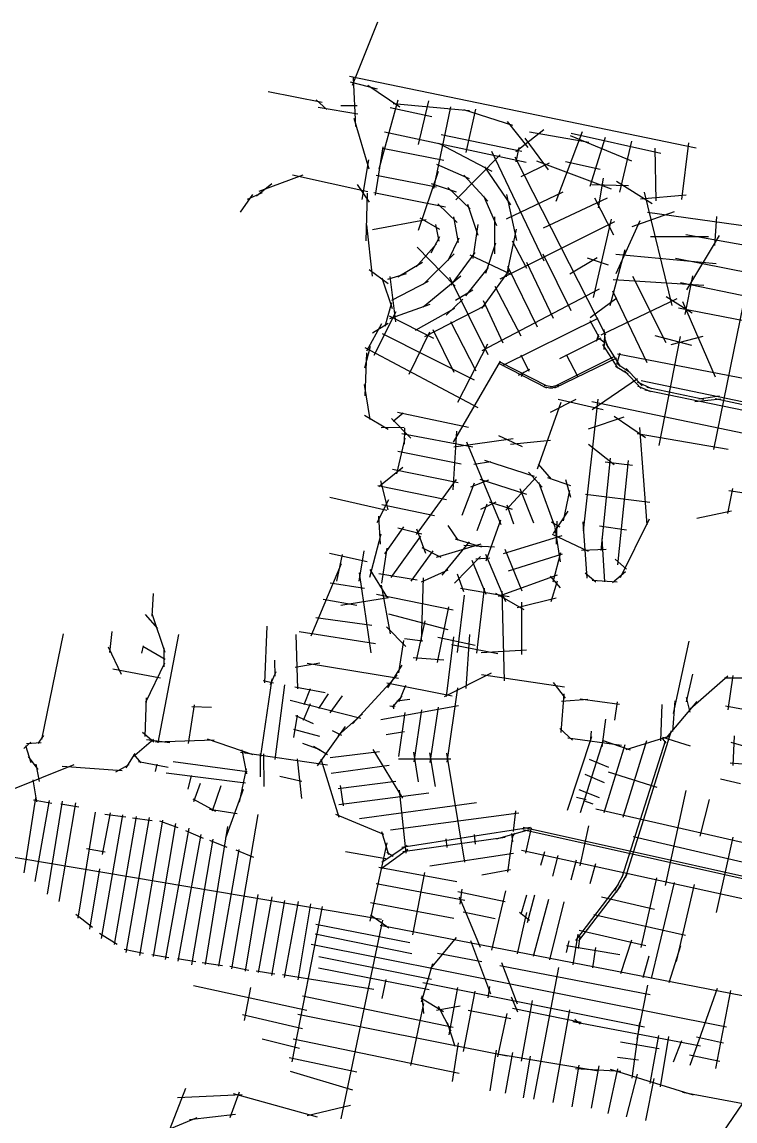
# Model space of a CAD drawing. Header units: inches. Extents: x 723427 to 759408, y 6910722 to 6968430.
# Drawn here: x 726726 to 729398, y 6939397 to 6943517 of the extents above; entities that cross this region are included whole.
import ezdxf

# ---------------------------------------------------------------- set-up
doc = ezdxf.new("R2010")
doc.units = ezdxf.units.IN
doc.header["$MEASUREMENT"] = 0

msp = doc.modelspace()

# ---------------------------------------------------------------- linework, layer by layer
for points in [[(727964.4, 6943280.3), (728059.2, 6943517.2)], [(727952.5, 6943313.9), (729251.8, 6943045.4)], [(727955.4, 6943292.7), (728056.9, 6943266.1)], [(727967.3, 6943307.5), (727975.4, 6943125.6)], [(728022.1, 6943280.2), (728142.1, 6943199.6)], [(727648.2, 6943256.6), (727850.5, 6943216)], [(727828.1, 6943225.4), (727867.7, 6943188.5)], [(727835.4, 6943197.3), (727983.9, 6943172.8)], [(727920.2, 6943203.7), (727981.2, 6943203.7)], [(728064.2, 6942966.8), (728135.6, 6943224.9)], [(728105.5, 6943196.7), (728261.4, 6943163.4)], [(728116.9, 6943212.1), (728402.9, 6943185.8)], [(728212.1, 6943058.3), (728250.7, 6943221.9)], [(728268.8, 6942892.9), (728332.6, 6943199.4)], [(728380.5, 6943189.2), (728563.5, 6943130.8)], [(728390.6, 6943028.1), (728426.3, 6943190.6)], [(727968.8, 6943156.3), (728025.8, 6942966.2)], [(728544.2, 6943144.2), (728620.9, 6943046.1)], [(728084.1, 6943105.9), (728614.6, 6942991.9)], [(728576.3, 6943031.5), (728681.7, 6943114.1)], [(728628, 6943105.7), (728849.9, 6943066.9)], [(728727.1, 6942845.4), (728826, 6943106.8)], [(728286.1, 6943062.9), (728486.7, 6942958.1)], [(728296.3, 6943095.3), (728599, 6943033.4)], [(728610.4, 6943081.6), (728697.7, 6942963)], [(728779.4, 6943092.1), (729009.7, 6942996.5)], [(728783.9, 6943100.5), (729119.3, 6943024.9)], [(728855.1, 6942902), (728911.9, 6943085.8)], [(728965.8, 6942879), (729011, 6943070.1)], [(729198.1, 6942851.7), (729224.4, 6943063.8)], [(728050.2, 6942867.6), (728079.4, 6943049.5)], [(728076.4, 6943043.8), (728305.9, 6942999.6)], [(728484.9, 6943032.3), (728680.8, 6942621.3)], [(728577, 6942992.4), (728588.2, 6943046.8)], [(729097.2, 6943043.8), (729100.4, 6942846.5)], [(728000.6, 6942851.9), (728025.8, 6942999.8)], [(728279.5, 6942983.7), (728401.8, 6942930.5)], [(728351.8, 6942850.5), (728517.6, 6943019.5)], [(728572.7, 6943011.1), (728912, 6942343.8)], [(728596.2, 6942937.8), (728701.9, 6942988.8)], [(728653.5, 6942996.6), (728933.2, 6942891.6)], [(728762.5, 6942994.7), (728892.9, 6942965.4)], [(727614, 6942883), (727779.1, 6942944.4)], [(727739.1, 6942944.4), (728022.1, 6942881.5)], [(728052.8, 6942943.4), (728279.3, 6942899.6)], [(728212, 6942737.1), (728286.3, 6942958.1)], [(728381, 6942943), (728470.9, 6942844.9)], [(728458.4, 6942974.7), (728556.7, 6942832.2)], [(727605.1, 6942865.2), (727661.4, 6942911.8)], [(727982.1, 6942907.4), (728027.3, 6942842.3)], [(728258.5, 6942911.2), (728352.6, 6942880.4)], [(728321.8, 6942897), (728405.1, 6942816.4)], [(728860.7, 6942908.4), (728998.4, 6942904.2)], [(728885.8, 6942820.8), (728904.4, 6942931.3)], [(728953.2, 6942919.9), (729087.7, 6942837)], [(727545.1, 6942803.9), (727591, 6942870.4)], [(727570.3, 6942853.4), (727627.3, 6942877.8)], [(728016.1, 6942696.9), (728019.9, 6942874.9)], [(728044, 6942877.4), (728312.7, 6942824.2)], [(728455.1, 6942865.7), (728503.5, 6942754.7)], [(728540.9, 6942870.5), (728579.2, 6942698.4)], [(728541.8, 6942778.9), (728753.1, 6942880.8)], [(728680.5, 6942744.9), (728920.4, 6942858.1)], [(728871.1, 6942858.1), (728941.8, 6942719.6)], [(729043.6, 6942854.3), (729215, 6942869)], [(729057.3, 6942879.5), (729161.4, 6942454)], [(728284.6, 6942835.9), (728356.6, 6942765.2)], [(728395.1, 6942834.7), (728434.3, 6942717.9)], [(728039.1, 6942739.7), (728240.6, 6942776.5)], [(728216.1, 6942782.8), (728290.2, 6942740.4)], [(728342.5, 6942786.2), (728360.1, 6942690)], [(728496, 6942787.1), (728496.8, 6942648.3)], [(728866.9, 6942484.7), (728934.4, 6942778.4)], [(728952.6, 6942573.7), (729041.6, 6942773.5)], [(729012.1, 6942750.4), (729170.9, 6942807.1)], [(729070, 6942803.9), (729509.4, 6942743)], [(729321.5, 6942679), (729330, 6942788.2)], [(728016.9, 6942756.8), (728037.6, 6942564.9)], [(728275.2, 6942757.9), (728287.7, 6942695.5)], [(728416.8, 6942630.6), (728435.1, 6942758.6)], [(728517.9, 6942554.3), (728947, 6942769.7)], [(728540.9, 6942561.5), (728579.2, 6942740)], [(729317.9, 6941914.3), (729491.3, 6942765.2)], [(728259.4, 6942651.5), (728291.9, 6942713)], [(728323.3, 6942622.8), (728363.7, 6942707.6)], [(728563, 6942697.3), (728615.7, 6942594.1)], [(729081.5, 6942713.6), (729298, 6942713.6)], [(729213.9, 6942721), (729485.2, 6942671.6)], [(729217.4, 6942513.5), (729339.4, 6942716.8)], [(728202.8, 6942599.1), (728278.5, 6942685.6)], [(728206.9, 6942672.9), (728348.5, 6942527.4)], [(728334.3, 6942530.5), (728424.3, 6942653.1)], [(728463.4, 6942575.5), (728501.8, 6942689.8)], [(728930.1, 6942454), (728986.4, 6942663.7)], [(728134.5, 6942561.7), (728226.1, 6942617.4)], [(728230.7, 6942534.8), (728345.5, 6942648.2)], [(728404.2, 6942644.6), (728558.2, 6942571.4)], [(728615.7, 6942617.4), (728716.1, 6942406.5)], [(728677.9, 6942648.3), (728782.9, 6942435.2)], [(728778.4, 6942572.7), (728881.7, 6942634.6)], [(728843.2, 6942633.6), (728922.1, 6942606.4)], [(728951.1, 6942647.1), (729326.4, 6942611.4)], [(729174, 6942631.4), (729458.9, 6942575.7)], [(728026.5, 6942589.3), (728097.6, 6942536.8)], [(728096.2, 6942553.4), (728167, 6942574.2)], [(728388.5, 6942490.8), (728474.2, 6942596.3)], [(728448.5, 6942443.5), (728552.6, 6942587.3)], [(728544.7, 6942602.1), (728656.2, 6942373.9)], [(728074.7, 6942557.5), (728112.5, 6942443.3)], [(728103.7, 6942563.4), (728125.3, 6942393.3)], [(728111.9, 6942474), (728249.4, 6942545.9)], [(728229.4, 6942449), (728370.1, 6942565.4)], [(728327.7, 6942560.3), (728471.7, 6942271)], [(728497.2, 6942526.9), (728595.1, 6942340.1)], [(728940.6, 6942551.6), (729281.2, 6942530.6)], [(729012.9, 6942564), (729138.1, 6942315.2)], [(729192.9, 6942540), (729458.9, 6942485.5)], [(729211.1, 6942421.1), (729239.4, 6942566)], [(728350.2, 6942474.1), (728415.1, 6942513.2)], [(728450.2, 6942285.1), (728890.4, 6942517.3)], [(728938.3, 6942509.4), (729066.6, 6942240.7)], [(729139.6, 6942488.3), (729237.3, 6942426.4)], [(728087.3, 6942376.7), (728111.7, 6942465.5)], [(728104.5, 6942405), (728255.2, 6942459.8)], [(728200.8, 6942361.4), (728347.4, 6942444.9)], [(728235.3, 6942338.4), (728464.4, 6942455.1)], [(728314.8, 6942417.6), (728377.8, 6942477.5)], [(728453.7, 6942473), (728527.1, 6942314.3)], [(728855.4, 6942409.9), (728954.3, 6942483.4)], [(728895.8, 6942344.1), (729181.2, 6942481.1)], [(729185.8, 6942445.3), (729727.3, 6942340.3)], [(729200.4, 6942469.4), (729323.1, 6942187.4)], [(728045, 6942268.7), (728128, 6942432.2)], [(728101.5, 6942415.4), (728268.2, 6942331.8)], [(728526.1, 6942229.1), (728884.3, 6942406.9)], [(728017.6, 6942285), (728074.7, 6942387.1)], [(728039.1, 6942351.6), (728097.6, 6942387.8)], [(728265.9, 6942364), (728344.5, 6942204.9)], [(728331.9, 6942394.3), (728426.7, 6942209.4)], [(728853.9, 6942397.9), (728887.2, 6942337.1)], [(728906.4, 6942364.7), (728911, 6942321.1)], [(728075.6, 6942349.9), (728420.7, 6942175.4)], [(728177.1, 6942197.5), (728254.1, 6942355.1)], [(728740.6, 6942255.6), (728895.7, 6942333.1)], [(728878.5, 6942321.2), (728887, 6942346.3)], [(728886.7, 6942332.8), (728910.8, 6942314.6)], [(728907, 6942289.5), (728910, 6942344.6)], [(728909.6, 6942327.9), (728922.4, 6942296)], [(729097, 6942341.4), (729234.8, 6942305.7)], [(729112.9, 6941928.9), (729193.8, 6942338.3)], [(729158, 6942307.8), (729278.9, 6942339.3)], [(728010.4, 6942297.4), (728434.2, 6942071.5)], [(728010.8, 6942220.2), (728031.7, 6942301.6)], [(728359.6, 6942092.3), (728471.2, 6942310.5)], [(728901.1, 6942307.9), (728957, 6942220.2)], [(728913.7, 6942312.2), (728967.3, 6942225.8)], [(728011.3, 6942115.3), (728018, 6942277.5)], [(728342.4, 6941942.2), (728519.4, 6942246.2)], [(728511.2, 6942238.6), (728691.7, 6942146)], [(728514.4, 6942244.7), (728692.2, 6942152.9)], [(728595.1, 6942269.1), (728625, 6942207.9)], [(728722.1, 6942145.5), (728954.4, 6942257.9)], [(728722.4, 6942152.4), (728947.8, 6942263.8)], [(728764.7, 6942271.2), (728807.3, 6942189.7)], [(728954.6, 6942235), (728967.2, 6942276.9)], [(728957.7, 6942272.6), (729680.7, 6942133.1)], [(728586.9, 6942192.9), (728628.5, 6942215.1)], [(728597.5, 6942188.6), (728606.8, 6942205.8)], [(728949.7, 6942227), (728997, 6942198.1)], [(728958.7, 6942234.9), (729003.7, 6942204.8)], [(728983, 6942208.8), (729046, 6942143)], [(728989.3, 6942217.7), (729049.8, 6942153.2)], [(728007.5, 6942157.6), (728029.1, 6942026.6)], [(728682.2, 6942156.3), (728712.9, 6942150.3)], [(728704.7, 6942149.7), (728736.9, 6942157.4)], [(728862.5, 6942064.7), (729032.3, 6942180.9)], [(729030.8, 6942168.8), (729084.3, 6942143.2)], [(729046.5, 6942173.3), (729683.4, 6942040.8)], [(728680.8, 6942149.7), (728713.1, 6942144.7)], [(728704.1, 6942143.9), (728736.4, 6942150.3)], [(729031.9, 6942153.6), (729081.2, 6942131.8)], [(729059.1, 6942138.1), (729641.9, 6942018.3)], [(729067.4, 6942148.5), (729280.4, 6942103.3)], [(729262.1, 6942104.7), (729340, 6942115.7)], [(728657.5, 6941841.6), (728745.8, 6942091.4)], [(728706.2, 6942054.3), (728801.8, 6942102.6)], [(728734.6, 6942102.6), (728903.8, 6942064.8)], [(728829.3, 6941609.7), (728884.6, 6942102.6)], [(728860.5, 6942094.8), (729430.4, 6941976.2)], [(729246.6, 6942094.7), (729344.9, 6942104.3)], [(729322.9, 6942106), (729676.2, 6942030)], [(728009.3, 6942043.4), (728097.9, 6941991.2)], [(728117.2, 6942020.9), (728154.2, 6942052)], [(728132.4, 6942053.9), (728399.5, 6941997.8)], [(728848.6, 6941991.5), (728982.4, 6942036.6)], [(728944.8, 6942039.1), (729062.8, 6941959.7)], [(728071.4, 6941996.9), (728157.6, 6941998.3)], [(728110.6, 6942030.8), (728183.3, 6941956.9)], [(728158.7, 6941934.8), (728160, 6941994.2)], [(729039.3, 6941996.5), (729067.8, 6941632.5)], [(728130.9, 6941823.9), (728162, 6941957.2)], [(728149.6, 6941974.7), (728414.7, 6941924.6)], [(728341.2, 6941763.6), (728355.1, 6941983.8)], [(728343.9, 6941924.6), (728566.7, 6941955.6)], [(728511.8, 6941966.8), (728599.8, 6941925.9)], [(728556.1, 6941935.1), (728706.2, 6941949)], [(729030.4, 6941974.4), (729371.7, 6941916.2)], [(728134.3, 6941908.6), (728370.9, 6941860.4)], [(728391.5, 6941943.4), (728519.8, 6941632.9)], [(728848.1, 6941935), (728944.9, 6941857.7)], [(728418.6, 6941860.1), (728482.9, 6941869)], [(728459.4, 6941874.3), (728645.1, 6941814.2)], [(728896.2, 6941535.8), (728931.3, 6941882.2)], [(728910.9, 6941868.1), (729013.4, 6941856.1)], [(728959, 6941482.4), (728998.8, 6941872.8)], [(728063.4, 6941775.3), (728152.7, 6941848.3)], [(728114.4, 6941840.8), (728359.7, 6941790.7)], [(728624.2, 6941829.3), (728675.1, 6941772.7)], [(728660.5, 6941860.1), (728708.1, 6941803.7)], [(728068.7, 6941796.8), (728096.5, 6941688.8)], [(728204.3, 6941596.3), (728353.7, 6941801.9)], [(728375.6, 6941668.2), (728421.7, 6941789.4)], [(728407.6, 6941774.2), (728475.1, 6941801.4)], [(728441, 6941803.5), (728616.8, 6941747.6)], [(728538.9, 6941687), (728653.5, 6941812.3)], [(728661, 6941792.5), (728722.7, 6941624.6)], [(728694.5, 6941809.9), (728780.8, 6941779.1)], [(728763, 6941802.1), (728780.8, 6941735.7)], [(728059.5, 6941779.2), (728316, 6941727)], [(728591.7, 6941768.5), (728642.5, 6941640)], [(728755.2, 6941647.2), (728778.2, 6941761.3)], [(728836.9, 6941746.9), (729078.7, 6941716.8)], [(729370.7, 6941674), (729389.7, 6941768.1)], [(729373.9, 6941760.9), (730212.2, 6941632.2)], [(727879.5, 6941735.3), (728093, 6941687.1)], [(728056.5, 6941640.8), (728100, 6941726.5)], [(728074.7, 6941708.6), (728271, 6941667.6)], [(728431.3, 6941610.5), (728469, 6941710.8)], [(728445.4, 6941691), (728503, 6941718.1)], [(728476.3, 6941718.1), (728562.1, 6941691)], [(728542.2, 6941707.2), (728567.3, 6941636.1)], [(728061.8, 6941664.8), (728068.3, 6941559.7)], [(728717.5, 6941600.2), (728773, 6941683.3)], [(729254.5, 6941657.5), (729384.6, 6941685.2)], [(728085.9, 6941523), (728157.1, 6941625.2)], [(728134.7, 6941621.1), (728224.1, 6941598.7)], [(728321.3, 6941629.1), (728358.4, 6941574.7)], [(728465.6, 6941497.2), (728519.5, 6941650.5)], [(728708.1, 6941643.4), (728741, 6941625.1)], [(728723, 6941621.9), (728742.2, 6941493.2)], [(728728.5, 6941559.9), (728731.1, 6941646.2)], [(728828, 6941643.8), (728842.7, 6941431.6)], [(728890.3, 6941628.1), (728991.5, 6941613.9)], [(728968.4, 6941434.5), (729076.8, 6941654.8)], [(728029.4, 6941436.1), (728071.2, 6941598.5)], [(728108.9, 6941434.9), (728220.6, 6941589.9)], [(728204.7, 6941616.9), (728237.6, 6941525.4)], [(728348.5, 6941580), (728447.3, 6941550.2)], [(728530.6, 6941525.1), (728749.8, 6941592)], [(728712.3, 6941596.5), (728847.9, 6941533.5)], [(728898.3, 6941580.5), (728908.2, 6941417.9)], [(728074.2, 6941413.2), (728094.8, 6941544.7)], [(728223.5, 6941547.1), (728295.3, 6941510.7)], [(728278.8, 6941510.7), (728447, 6941560.6)], [(728300, 6941444), (728402.8, 6941568.1)], [(728381.8, 6941556.1), (728496.5, 6941550.2)], [(728534.8, 6941541.3), (728599, 6941384.5)], [(728821.8, 6941536.7), (728914.4, 6941541.4)], [(727878.7, 6941525.8), (728019.2, 6941495.1)], [(727906, 6941421.3), (727926.6, 6941520.3)], [(727989.1, 6941421.4), (728008.6, 6941534.1)], [(728183.5, 6941421.2), (728266.4, 6941535.1)], [(728347.1, 6941413.6), (728443.3, 6941513.3)], [(728412, 6941500), (728463.4, 6941372)], [(728426.1, 6941504.4), (728479, 6941508.9)], [(728462.6, 6941522.3), (728537.2, 6941345.2)], [(728548.3, 6941459.5), (728750.7, 6941522.8)], [(728716.6, 6941417.8), (728745.2, 6941527.8)], [(728948, 6941503.8), (728990.9, 6941466.2)], [(727809.1, 6941216.4), (727922.5, 6941486.7)], [(728028.9, 6941464.3), (728095.3, 6941356.6)], [(728222.3, 6941418.3), (728322.5, 6941462.8)], [(728938.5, 6941416.2), (728987.2, 6941457)], [(727881.2, 6941414.8), (728008.7, 6941394.2)], [(727989.1, 6941452.1), (728032.4, 6941151.8)], [(728062.4, 6941450), (728206.5, 6941425.9)], [(728222.9, 6941194.6), (728230.7, 6941433)], [(728356.1, 6941448.6), (728379.9, 6941382.4)], [(728511, 6941364.1), (728732.1, 6941445.1)], [(728704.8, 6941439.7), (728742.1, 6941396.5)], [(728709.3, 6941344.4), (728732.4, 6941421.8)], [(728836.4, 6941452), (728876.3, 6941418.3)], [(728862.7, 6941424.1), (728955.8, 6941418.8)], [(727213.8, 6941289.1), (727218.3, 6941374.3)], [(728071.9, 6941406.3), (728105.5, 6941222.9)], [(728369.5, 6941394.3), (728551.3, 6941363)], [(728430.6, 6941150.8), (728458.5, 6941395.2)], [(728499.9, 6941376.4), (728606.5, 6941314.7)], [(728523.8, 6941384), (728532.1, 6941047.5)], [(727854, 6941353.2), (727980.9, 6941330.8)], [(727920.1, 6941331.4), (728099.6, 6941360.3)], [(728053.6, 6941371.9), (728341.1, 6941313.8)], [(728357.8, 6941153.6), (728383.8, 6941368)], [(728581.1, 6941322.1), (728727.9, 6941358.6)], [(728599.4, 6941146.6), (728599.4, 6941341.7)], [(727187.2, 6941296.1), (727233.1, 6941243.3)], [(727212, 6941299.4), (727261.2, 6941155.2)], [(728099.1, 6941297.9), (728321.5, 6941239.2)], [(728283.2, 6941116.4), (728324.7, 6941324.6)], [(727635.5, 6941039.2), (727644.8, 6941252.6)], [(727826.8, 6941284.2), (728036.4, 6941255.4)], [(728091.9, 6941250.1), (728164, 6941176.4)], [(728203.9, 6941123.2), (728236.5, 6941272)], [(729200.9, 6939131.1), (730650.7, 6941259.5)], [(726800.6, 6940826.8), (726881, 6941223.1)], [(727054.4, 6941154.1), (727064.1, 6941232.5)], [(727236, 6940814.9), (727313.8, 6941221.3)], [(727752.3, 6941220.8), (727757.6, 6941017.4)], [(727764.5, 6941232.5), (728050.8, 6941187.4)], [(728284.3, 6941211.5), (728424.4, 6941181.4)], [(728315.9, 6940989), (728343.5, 6941212.7)], [(728390.5, 6941018.4), (728403.9, 6941221.4)], [(727049.2, 6941174.3), (727097.7, 6941072.8)], [(727175, 6941151.3), (727181.7, 6941178.3)], [(727178.3, 6941177.2), (727262, 6941128.8)], [(727258.1, 6941099.4), (727258.3, 6941170.6)], [(728138, 6941077.6), (728156.3, 6941198.2)], [(728159.3, 6941205.5), (728228.1, 6941197.6)], [(728334.7, 6941183.5), (728508.9, 6941150)], [(729167.4, 6940925.4), (729225.4, 6941195.8)], [(728191.3, 6941134.8), (728306.2, 6941125.8)], [(728445.9, 6941153.2), (728616.4, 6941163.1)], [(727066.3, 6941092.2), (727245, 6941057.9)], [(727190.1, 6940967), (727261.5, 6941115.1)], [(727671.6, 6941124.7), (727673.3, 6941064.3)], [(727749.4, 6941098.5), (727842.1, 6941115)], [(727794.8, 6941113.8), (728136.1, 6941057.2)], [(728096.1, 6941020.7), (728149.9, 6941105.9)], [(727619.5, 6940756.9), (727663.2, 6941055.1)], [(727629.6, 6941048.4), (727668.3, 6941039.2)], [(727657.4, 6941033.3), (727678.4, 6941082)], [(727964.8, 6940886), (728131.5, 6941069)], [(728309.3, 6940989), (728485.3, 6941077)], [(728447.2, 6941071.4), (728758.5, 6941025)], [(729215.5, 6940968.7), (729239.6, 6941071.9)], [(729229, 6940942.3), (729371.3, 6941066)], [(729357.8, 6941059), (729450.7, 6941059)], [(729371.5, 6940938.7), (729390.3, 6941067)], [(727675, 6940751.8), (727711.2, 6941031.7)], [(727748.2, 6941024.2), (727861.6, 6941003)], [(727783.6, 6940958), (727806.6, 6941018.1)], [(728092.8, 6941039.3), (728337.7, 6940990.7)], [(728139.4, 6940969.6), (728163.6, 6941030.9)], [(728319.5, 6940742.3), (728359.4, 6941020.8)], [(728715.6, 6941040.5), (728761.6, 6940982.9)], [(727187.9, 6940838.7), (727192.3, 6940983.9)], [(727730.5, 6940975), (727995.6, 6940907.2)], [(727780.1, 6940900.2), (727806.6, 6940962.1)], [(727838.5, 6940943.2), (727874.5, 6940998)], [(727880.4, 6940927.3), (727926.5, 6940991.6)], [(728114.6, 6940949.1), (728150.4, 6940989.6)], [(728130.7, 6940972), (728178.6, 6940979.1)], [(728746.1, 6940853.8), (728757.3, 6940998.8)], [(728747.3, 6940971), (728846.3, 6940978.8)], [(728817.1, 6940979.9), (728965.2, 6940959.3)], [(728947.6, 6940899.8), (728957.4, 6940968.3)], [(729141.2, 6940833.5), (729255.5, 6940970.4)], [(729165.2, 6940857.7), (729173.1, 6940972.1)], [(729214.8, 6940984.3), (729228.7, 6940930.4)], [(727350, 6940812.5), (727371.8, 6940956.9)], [(727361.7, 6940951), (727435.7, 6940948.5)], [(727744.6, 6940835.3), (727758.8, 6940919)], [(727910.5, 6940842.9), (728001.4, 6940923.1)], [(728070.8, 6940901.7), (728361, 6940955.4)], [(728103.8, 6940953.9), (728124.4, 6940951.7)], [(728119.6, 6940942), (728119.9, 6940959.9)], [(728137.4, 6940763.6), (728161.9, 6940928.8)], [(728195.4, 6940743.8), (728224.7, 6940938.7)], [(728255.6, 6940741.3), (728287, 6940948.8)], [(729119.6, 6940822.9), (729124.9, 6940958.9)], [(729361.9, 6940953.6), (729429, 6940941.3)], [(727751.1, 6940917.9), (727817.3, 6940887.2)], [(728900, 6940800), (728913.8, 6940904.1)], [(726786, 6940811.8), (726807.7, 6940842.6)], [(727177.1, 6940854.8), (727219.7, 6940818.2)], [(727743.5, 6940866), (727840.3, 6940839.4)], [(727832.6, 6940728.4), (727937.7, 6940876)], [(727888.7, 6940861), (727922.9, 6940843.4)], [(728090.6, 6940846), (728159.4, 6940857)], [(728741.1, 6940868.3), (728788.4, 6940825.2)], [(728769.5, 6940562), (728861.2, 6940838.9)], [(728855.8, 6940816.8), (728860, 6940858.1)], [(728987.3, 6940309), (729159.9, 6940860.8)], [(728990, 6940789.8), (729150.7, 6940839.4)], [(729390.2, 6940730.4), (729395.6, 6940840.5)], [(726733.1, 6940793.1), (726758.9, 6940817.2)], [(726738.9, 6940804.8), (726758.5, 6940741.4)], [(726742.3, 6940812.7), (726798.1, 6940815.6)], [(727139.8, 6940760.8), (727218.2, 6940828.7)], [(727192.8, 6940827.2), (727279.5, 6940816)], [(727226.4, 6940818.2), (727446.1, 6940825.7)], [(727419.5, 6940830.2), (727590.6, 6940770.6)], [(727776.7, 6940813.1), (727842.4, 6940790)], [(727818.5, 6940801.9), (727870.1, 6940770.6)], [(728771, 6940833.1), (728972, 6940806.7)], [(728818.9, 6940553.7), (728904.8, 6940824.7)], [(728899.8, 6940824.6), (729004.4, 6940788.5)], [(728907.4, 6940553.6), (728986, 6940809.2)], [(728974.9, 6940310.8), (729137.2, 6940822.5)], [(728978.4, 6940536.3), (729067.5, 6940823.6)], [(729123.9, 6940833.5), (729138.2, 6940813.9)], [(729125.3, 6940835.8), (729229.6, 6940804.2)], [(729382.2, 6940817.2), (729472.9, 6940791.7)], [(726748.9, 6940763), (726785.6, 6940715.5)], [(727115.9, 6940721.2), (727149.5, 6940774.9)], [(727143.7, 6940772.3), (727171.1, 6940739.6)], [(727544.3, 6940779.4), (727870, 6940732.2)], [(727550.1, 6940788.4), (727567.1, 6940698.2)], [(727618.2, 6940774.3), (727618.5, 6940687.2)], [(727630.4, 6940773.5), (727632.5, 6940651.2)], [(727757, 6940755.3), (727772.8, 6940606.3)], [(727845, 6940754.4), (727912.5, 6940536.1)], [(727881.1, 6940759.6), (728064.9, 6940782.4)], [(728040.2, 6940789.8), (728151.4, 6940606.9)], [(728136.9, 6940755.4), (728332.3, 6940754.9)], [(728193.3, 6940780), (728210.3, 6940668.9)], [(728252.9, 6940777.9), (728273.7, 6940650.6)], [(728316.3, 6940776.6), (728384.5, 6940367.3)], [(726678.5, 6940635.9), (726921.3, 6940733.6)], [(726778.1, 6940734.3), (726790.6, 6940669.3)], [(726876.8, 6940727.2), (727100.9, 6940711.5)], [(727077.8, 6940705.6), (727127.8, 6940733.2)], [(727162.7, 6940745), (727273.4, 6940724)], [(727225.5, 6940707.9), (727232, 6940735.4)], [(727292, 6940744.3), (727569.6, 6940707.3)], [(727540.6, 6940592), (727567.6, 6940717.3)], [(727884.9, 6940701.3), (728101.6, 6940730.8)], [(728850.5, 6940753.6), (728923.2, 6940723.7)], [(729379.7, 6940740.4), (729441.5, 6940734.9)], [(726766.9, 6940676.1), (726780.1, 6940593.9)], [(727266.2, 6940702.4), (727563.3, 6940664.5)], [(727348.8, 6940641.3), (727360.6, 6940692.9)], [(727692.1, 6940690.2), (727774.9, 6940671.6)], [(728834.3, 6940697.3), (728907.1, 6940666.6)], [(728922.7, 6940705.8), (729104.9, 6940648.3)], [(729343.2, 6940679.4), (729418.2, 6940662.4)], [(727370.1, 6940594.3), (727394.8, 6940663.1)], [(727439.1, 6940559.5), (727472.3, 6940654.5)], [(727489.4, 6940458.3), (727556, 6940641.4)], [(727911.1, 6940643.9), (728126.3, 6940670.8)], [(727917.9, 6940655.1), (727928.7, 6940578.1)], [(728139.1, 6940637.5), (728163.7, 6940401.7)], [(728812.9, 6940639.9), (728889.1, 6940610.3)], [(729137.5, 6940279.9), (729214.8, 6940635.6)], [(726733.7, 6940327), (726778.2, 6940608.6)], [(726769.3, 6940600.9), (726838.1, 6940588.2)], [(726775.3, 6940294.4), (726828.3, 6940599.1)], [(726821.7, 6940248.1), (726877.6, 6940596.4)], [(726865.2, 6940219.8), (726927.7, 6940589.7)], [(727366.5, 6940604.5), (727450.5, 6940558.1)], [(727912.6, 6940584.1), (728249.9, 6940627.4)], [(727990.4, 6940530.7), (728428.5, 6940591.1)], [(728803.9, 6940611), (728839.5, 6940602)], [(728830.2, 6940599), (728864.7, 6940585.9)], [(729266.9, 6940464.7), (729302.1, 6940602.1)], [(726871, 6940586.3), (726939.4, 6940575.2)], [(726935.8, 6940157.8), (727001, 6940554.6)], [(727027.6, 6940395.8), (727057.1, 6940552.2)], [(727428.2, 6940565.6), (727532.1, 6940550)], [(728106.6, 6940489), (728587.4, 6940552.6)], [(728567.2, 6940482.8), (728576.7, 6940560.1)], [(728876.7, 6940567.9), (729621.2, 6940398)], [(727024.2, 6940081.6), (727104, 6940545.2)], [(727036.1, 6940547.2), (727114.8, 6940537.6)], [(727072.1, 6940059.2), (727155.1, 6940538.8)], [(727115.7, 6940028.4), (727203, 6940534.5)], [(727139.3, 6940533.4), (727213.8, 6940523.8)], [(727166.9, 6940017.7), (727254.1, 6940524.9)], [(727219, 6940013.4), (727302.1, 6940512.3)], [(727241.4, 6940522.8), (727309.5, 6940497.3)], [(727512.3, 6939967.9), (727610.7, 6940546.1)], [(727900.1, 6940546.9), (728080.6, 6940472)], [(727263.7, 6940002.7), (727352.1, 6940495.3)], [(727311.6, 6939996.3), (727396.8, 6940470.6)], [(727338.3, 6940486.7), (727405.3, 6940458)], [(727413.7, 6939983.5), (727497.3, 6940501.5)], [(728072.6, 6940483), (728098.6, 6940396.7)], [(728149.4, 6940423.2), (728631.6, 6940498.6)], [(728420.2, 6940471.5), (728424, 6940434.4)], [(728503.7, 6940454.8), (728627, 6940489.7)], [(728559.5, 6940474.5), (728564, 6940444)], [(728563.2, 6940459.4), (728572.1, 6940475.7)], [(728602.6, 6940490.2), (729852.4, 6940211)], [(728603.8, 6940498.6), (729884.2, 6940213.8)], [(728614.4, 6940400.9), (728635.6, 6940496.6)], [(728817, 6940354.1), (728850.4, 6940504.1)], [(727362.7, 6939982.4), (727442.5, 6940453.6)], [(727428.7, 6940450.5), (727493.6, 6940424)], [(728029.9, 6940146.4), (728094.7, 6940439.6)], [(728074.4, 6940367.8), (728169.7, 6940430.9)], [(728152.3, 6940407.7), (728536.5, 6940461.6)], [(728313.4, 6940454.5), (728317.6, 6940422.3)], [(728546.2, 6940329.4), (728564.5, 6940463.8)], [(729016.6, 6940463.1), (729585.9, 6940331.7)], [(729328.7, 6940178.3), (729391.1, 6940461.2)], [(726509.2, 6940416.9), (728072.4, 6940153.9)], [(726967.6, 6940418.2), (727036.9, 6940406.6)], [(727463.7, 6939977.2), (727539.4, 6940415.5)], [(727527.7, 6940413.3), (727593.6, 6940385.7)], [(727937.7, 6940408), (728088.7, 6940381.6)], [(728070.3, 6940342.5), (728171.2, 6940415.9)], [(728093.1, 6940405.5), (728116.1, 6940390)], [(728253.6, 6940353.7), (728567.9, 6940400.9)], [(728597.9, 6940412.1), (729887.6, 6940129.6)], [(728670.1, 6940356), (728685.6, 6940407.8)], [(728715, 6940315.4), (728734.9, 6940392.3)], [(728062.5, 6940348.6), (728355.4, 6940295.2)], [(728784.2, 6940301.6), (728804.1, 6940376.7)], [(728854.3, 6940287.8), (728875.9, 6940362.1)], [(726979.4, 6940116.4), (727017.8, 6940341.9)], [(728190.2, 6940095.4), (728235.1, 6940328.9)], [(728448.6, 6940320.5), (728556.9, 6940339.4)], [(728946.7, 6940261.6), (728980.1, 6940323.1)], [(728953.1, 6940254.8), (728993.2, 6940322.7)], [(729045.6, 6940047.7), (729104.1, 6940308.2)], [(728052.9, 6940287.5), (728385.3, 6940224.5)], [(728368.2, 6940209.5), (728374.6, 6940266.6)], [(728487, 6940037.1), (728538.3, 6940260.1)], [(728801.5, 6940074.2), (728961.4, 6940283.4)], [(728811.8, 6940072.2), (728970.6, 6940280.6)], [(729084.6, 6939931.3), (729171, 6940291.1)], [(729177.8, 6939994.6), (729246.1, 6940284)], [(727563.4, 6939958.5), (727610.7, 6940245.8)], [(727611.6, 6939953.8), (727662.7, 6940237.3)], [(727661.8, 6939942.4), (727710.1, 6940224)], [(727710, 6939934.5), (727761.5, 6940219.9)], [(728359.3, 6940257.4), (728536.7, 6940220.6)], [(728364.5, 6940237.8), (728442.1, 6940049.2)], [(728596, 6940172), (728617.1, 6940244.5)], [(728619.9, 6940140.8), (728647.5, 6940245.5)], [(728643.1, 6940014.9), (728700, 6940228.6)], [(728703.9, 6940001.5), (728757.9, 6940219.2)], [(728897.5, 6940237.6), (729095.6, 6940191)], [(727737.7, 6939618.8), (727852.3, 6940201.6)], [(727760.2, 6939926.4), (727808.5, 6940211.8)], [(728031.5, 6940216.5), (728343.6, 6940157.3)], [(728379.5, 6940181), (728499.2, 6940155.9)], [(728583.1, 6940024.2), (728618, 6940178.4)], [(728590.5, 6940180.3), (728627.2, 6940150)], [(726927.8, 6940172.2), (726990.2, 6940124)], [(727922.1, 6939405.1), (728077.7, 6940149.5)], [(728032.1, 6940170.6), (728100.4, 6940121.3)], [(728868.4, 6940171.3), (729212.2, 6940093.9)], [(727015.8, 6940101.3), (727083, 6940059.7)], [(727824.2, 6940099.3), (728187, 6940025)], [(727827.3, 6940134.9), (728178.6, 6940066.7)], [(728067.8, 6940131.9), (729676.8, 6939819.1)], [(728790.8, 6939982.6), (728809.8, 6940097.3)], [(728813.8, 6940112.8), (729064, 6940055.5)], [(727809.8, 6940060.7), (729365.9, 6939750.8)], [(728257.1, 6939968), (728354.3, 6940085.5)], [(728406.6, 6940074.1), (728481.1, 6939874.5)], [(728766.8, 6940028.8), (728775.8, 6940072.2)], [(728766.8, 6940055.5), (728965.8, 6940021)], [(728810.6, 6940044.1), (728817.4, 6940088.9)], [(728969.3, 6939949.6), (729010.5, 6940075.9)], [(729151, 6939916), (729194.2, 6940055.1)], [(727108.9, 6940041.5), (727180.5, 6940026.8)], [(727212, 6940021.5), (727275.7, 6940010.5)], [(727838.7, 6940013.4), (728259.9, 6939928.5)], [(728282.4, 6940026.7), (728448.3, 6939995.5)], [(728865, 6939971.3), (728876.7, 6940048.1)], [(729053.4, 6939935.6), (729076.3, 6940015.8)], [(727308.4, 6940006.3), (727376.8, 6939995.3)], [(727401.5, 6939991.1), (727476.8, 6939979.5)], [(727504.9, 6939977.2), (727575.5, 6939963)], [(727837.1, 6939971.7), (728251.5, 6939890.7)], [(728222.4, 6939844), (728265.7, 6939987)], [(728516.9, 6939979.9), (729080.1, 6939871.3)], [(728523, 6939991.3), (728580.7, 6939835.8)], [(728643.7, 6939479.2), (728737.9, 6939972.5)], [(727603.4, 6939959.8), (727673.4, 6939948.8)], [(727701.8, 6939946.2), (728043.7, 6939890.9)], [(727368.5, 6939905), (727793.1, 6939813)], [(727559.1, 6939774.4), (727583.4, 6939897.2)], [(728075.3, 6939856.1), (728090.7, 6939928.2)], [(728228.3, 6939916.2), (729058.9, 6939750.8)], [(728326.9, 6939719.9), (728359.4, 6939897.3)], [(728472.7, 6939859.3), (728478.8, 6939901.8)], [(729030.8, 6939703.8), (729071, 6939906.1)], [(729230.1, 6939605.9), (729331.5, 6939895.4)], [(727776.5, 6939866.7), (728341.6, 6939749.3)], [(728220.2, 6939858.4), (728305.2, 6939808.2)], [(728224.1, 6939865.8), (728230.2, 6939800.2)], [(728380.2, 6939658), (728424, 6939883.5)], [(728558.9, 6939862.1), (728582.4, 6939806)], [(728597.4, 6939620.9), (728638.4, 6939848.7)], [(729325.4, 6939593.7), (729382.1, 6939886.6)], [(728183.2, 6939605.8), (728231.1, 6939837.7)], [(728279, 6939812.5), (728367.8, 6939828.5)], [(728285.6, 6939827.1), (728332.5, 6939735.1)], [(728398, 6939813.1), (728558, 6939781.7)], [(728564.2, 6939820.4), (728820.7, 6939768.1)], [(728715.8, 6939466.7), (728778.9, 6939813.5)], [(727552.3, 6939796.4), (727776.9, 6939744.1)], [(727759.8, 6939797.9), (728544.2, 6939641.4)], [(728319.2, 6939766.6), (728347.2, 6939677.7)], [(728508.8, 6939637.5), (728543.7, 6939800.1)], [(728790.3, 6939769.6), (729268.7, 6939678.6)], [(728797.9, 6939778.7), (728817.6, 6939759.8)], [(729012.2, 6939557.6), (729041, 6939766.5)], [(727626.3, 6939705), (727765.5, 6939670.7)], [(727741.6, 6939705.8), (728363.9, 6939576.2)], [(728339, 6939545), (728361, 6939690.8)], [(728968.9, 6939693.5), (729113.3, 6939669.2)], [(729080.2, 6939537.5), (729112, 6939717.1)], [(729118.7, 6939524.7), (729149.8, 6939713.8)], [(729166.6, 6939619.4), (729198.4, 6939698.9)], [(729253.2, 6939713), (729354.5, 6939690.8)], [(728479.7, 6939510.3), (728503.3, 6939663.3)], [(728506.3, 6939648.5), (728885.7, 6939584.9)], [(728538.2, 6939501.2), (728565.5, 6939653.5)], [(729227.6, 6939645), (729340.3, 6939622)], [(727726.4, 6939635), (727980.6, 6939581.9)], [(728605, 6939484.5), (728630.8, 6939640.6)], [(728787.2, 6939450), (728813.8, 6939606.1)], [(728859.3, 6939445.5), (728888.2, 6939603.9)], [(728957.4, 6939636.2), (729036.4, 6939626.1)], [(727730.2, 6939583.4), (727963.9, 6939514.5)], [(728800.1, 6939594), (728969.4, 6939583.4)], [(728922.6, 6939425.8), (728958.3, 6939593.3)], [(728929.2, 6939591.7), (729240.6, 6939495.5)], [(728990.9, 6939412.2), (729031.9, 6939572.8)], [(727263, 6939323.7), (727340, 6939519.8)], [(729063, 6939398.5), (729094.9, 6939556.1)], [(727308.9, 6939485.2), (727551, 6939497.1)], [(727506, 6939409.8), (727540.4, 6939506.3)], [(727517.6, 6939500.4), (727831.5, 6939412.4)], [(729201.1, 6939505.4), (729427.8, 6939462.3)], [(727794.4, 6939417.7), (727957.1, 6939456.1)], [(727265.2, 6939362.1), (727382, 6939410.1)], [(727352.9, 6939402.5), (727525.9, 6939423)]]:
    msp.add_lwpolyline(points)

doc.saveas('drawing.dxf')
